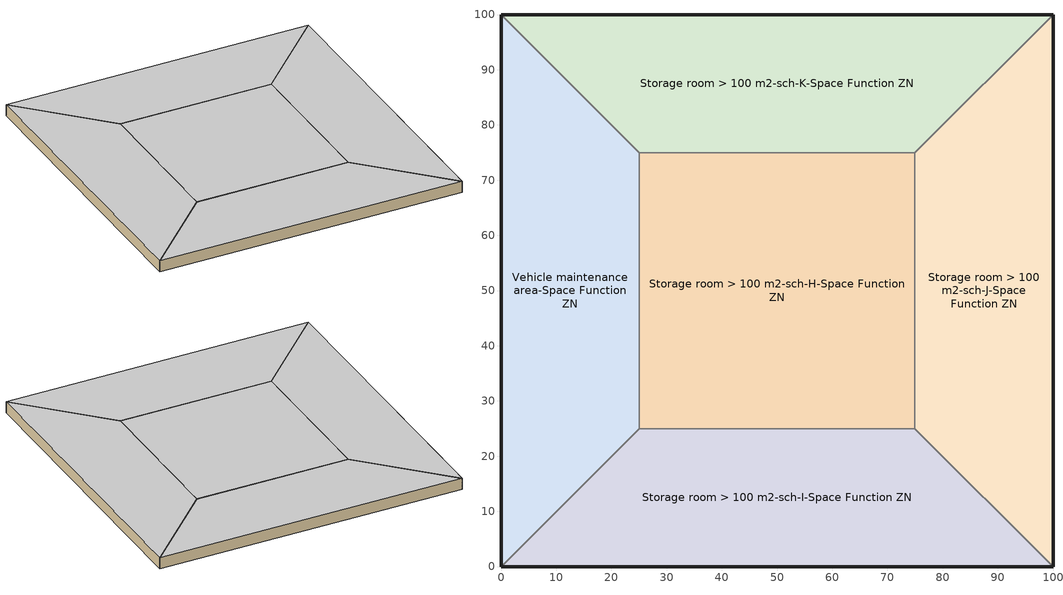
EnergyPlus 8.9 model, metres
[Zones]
Storage room > 100 m2-sch-H-Space Function ZN
 floor ground (BTAP-Grnd-Floor-Mass:U-0.757): 25,25 25,75 75,75 75,25 z0
 wall to Vehicle maintenance area-Space Function ZN (BTAP-Int-Wall): 25,75 25,25 z0:3.8
 wall to Storage room > 100 m2-sch-K-Space Function ZN (BTAP-Int-Wall): 75,75 25,75 z0:3.8
 wall to Storage room > 100 m2-sch-J-Space Function ZN (BTAP-Int-Wall): 75,25 75,75 z0:3.8
 wall to Storage room > 100 m2-sch-I-Space Function ZN (BTAP-Int-Wall): 25,25 75,25 z0:3.8
 ceiling ground (BTAP-Grnd-Roof-Mass:U-0.284): 75,25 75,75 25,75 25,25 z3.8
Storage room > 100 m2-sch-I-Space Function ZN
 floor ground (BTAP-Grnd-Floor-Mass:U-0.757): 100,0 0,0 25,25 75,25 z0
 wall ground (BTAP-Grnd-Wall-Mass:U-0.284): 0,0 100,0 z0:3.8
 wall to Vehicle maintenance area-Space Function ZN (BTAP-Int-Wall): 25,25 0,0 z0:3.8
 wall to Storage room > 100 m2-sch-J-Space Function ZN (BTAP-Int-Wall): 100,0 75,25 z0:3.8
 ceiling ground (BTAP-Grnd-Roof-Mass:U-0.284): 75,25 25,25 0,0 100,0 z3.8
Storage room > 100 m2-sch-J-Space Function ZN
 floor ground (BTAP-Grnd-Floor-Mass:U-0.757): 100,100 100,0 75,25 75,75 z0
 wall ground (BTAP-Grnd-Wall-Mass:U-0.284): 100,0 100,100 z0:3.8
 wall to Storage room > 100 m2-sch-K-Space Function ZN (BTAP-Int-Wall): 100,100 75,75 z0:3.8
 ceiling ground (BTAP-Grnd-Roof-Mass:U-0.284): 75,75 75,25 100,0 100,100 z3.8
Storage room > 100 m2-sch-K-Space Function ZN
 floor ground (BTAP-Grnd-Floor-Mass:U-0.757): 0,100 100,100 75,75 25,75 z0
 wall to Vehicle maintenance area-Space Function ZN (BTAP-Int-Wall): 0,100 25,75 z0:3.8
 wall ground (BTAP-Grnd-Wall-Mass:U-0.284): 100,100 0,100 z0:3.8
 ceiling ground (BTAP-Grnd-Roof-Mass:U-0.284): 25,75 75,75 100,100 0,100 z3.8
Vehicle maintenance area-Space Function ZN
 floor ground (BTAP-Grnd-Floor-Mass:U-0.757): 0,0 0,100 25,75 25,25 z0
 wall ground (BTAP-Grnd-Wall-Mass:U-0.284): 0,100 0,0 z0:3.8
 ceiling ground (BTAP-Grnd-Roof-Mass:U-0.284): 25,25 25,75 0,100 0,0 z3.8
[Building]
Building 1
[Site:Location]
Fort McMurray AP_AB_CAN: Latitude {deg}=56.653; Longitude {deg}=-111.223; Time Zone {hr}=-7; Elevation {m}=369.1
[Site:GroundTemperature:BuildingSurface]
19.527, 19.502, 19.536, 19.598, 20.002, 21.64, 22.225, 22.375, 21.449, 20.121, 19.802, 19.633
[Site:WaterMainsTemperature]
Calculation Method=Correlation; Annual Average Outdoor Air Temperature {C}=1.875; Maximum Difference In Monthly Average Outdoor Air Temperatures {deltaC}=34.4
[SizingPeriod:DesignDay] Day of Month=21; Dry-Bulb Temperature Range Modifier Type=DefaultMultipliers; Humidity Condition Type=Wetbulb; Barometric Pressure {Pa}=96969; Rain Indicator=No; Snow Indicator=No; Daylight Saving Time Indicator=No
Name | Month | Day Type | Maximum Dry-Bulb Temperature {C} | Daily Dry-Bulb Temperature Range {deltaC} | Wetbulb or DewPoint at Maximum Dry-Bulb {C} | Wind Speed {m/s} | Wind Direction {deg} | Solar Model Indicator | ASHRAE Clear Sky Optical Depth for Beam Irradiance (taub) | ASHRAE Clear Sky Optical Depth for Diffuse Irradiance (taud) | Sky Clearness
Fort McMurray AP Ann Clg .4% Condns DB=>MWB | 7 | SummerDesignDay | 28.9 | 12.4 | 17.8 | 3.7 | 250 | ASHRAETau | 0.377 | 2.403
Fort McMurray AP Ann Htg 99.6% Condns DB | 1 | WinterDesignDay | -36.2 | 0 | -36.2 | 1 | 90 | ASHRAEClearSky |  |  | 0
[Material] Thermal Absorptance=0.9; Solar Absorptance=0.7
Name | Roughness | Thickness {m} | Conductivity {W/m-K} | Density {kg/m3} | Specific Heat {J/kg-K} | Visible Absorptance
6 in. Normalweight Concrete Floor 1; 6 in. Normalweight Concrete Floor 2; 6 in. Normalweight Concrete Floor 3 | MediumRough | 0.1524 | 2.31 | 2322 | 832 | 0.7
G01 13mm gypsum board 1 | Smooth | 0.0127 | 0.16 | 800 | 1090 | 0.5
[Material:NoMass] Roughness=Smooth; Thermal Absorptance=0.9; Solar Absorptance=0.7; Visible Absorptance=0.8
Name | Thermal Resistance {m2-K/W}
Typical Carpet Pad 2 | 1.25503
Typical Carpet Pad 3; Typical Carpet Pad 4 | 3.45515
[Construction]
BTAP-Grnd-Floor-Mass:U-0.757: 6 in. Normalweight Concrete Floor 1, Typical Carpet Pad 2
BTAP-Grnd-Roof-Mass:U-0.284: 6 in. Normalweight Concrete Floor 3, Typical Carpet Pad 4
BTAP-Grnd-Wall-Mass:U-0.284: 6 in. Normalweight Concrete Floor 2, Typical Carpet Pad 3
BTAP-Int-Wall: G01 13mm gypsum board 1, G01 13mm gypsum board 1
[Zone]
Storage room > 100 m2-sch-H-Space Function ZN; Storage room > 100 m2-sch-I-Space Function ZN; Storage room > 100 m2-sch-J-Space Function ZN; Storage room > 100 m2-sch-K-Space Function ZN; Vehicle maintenance area-Space Function ZN
[ZoneControl:Thermostat] Control Object Type 1=ThermostatSetpoint:DualSetpoint
Name | Zone or ZoneList | Control Type Schedule | Control Name 1
Storage room > 100 m2-sch-H-Space Function ZN Thermostat | Storage room > 100 m2-sch-H-Space Function ZN | Storage room > 100 m2-sch-H-Space Function ZN Thermostat Schedule | Space Function Storage room > 100 m2-sch-H Thermostat 1
Storage room > 100 m2-sch-I-Space Function ZN Thermostat | Storage room > 100 m2-sch-I-Space Function ZN | Storage room > 100 m2-sch-I-Space Function ZN Thermostat Schedule | Space Function Storage room > 100 m2-sch-I Thermostat 1
Storage room > 100 m2-sch-J-Space Function ZN Thermostat | Storage room > 100 m2-sch-J-Space Function ZN | Storage room > 100 m2-sch-J-Space Function ZN Thermostat Schedule | Space Function Storage room > 100 m2-sch-J Thermostat 1
Storage room > 100 m2-sch-K-Space Function ZN Thermostat | Storage room > 100 m2-sch-K-Space Function ZN | Storage room > 100 m2-sch-K-Space Function ZN Thermostat Schedule | Space Function Storage room > 100 m2-sch-K Thermostat 1
Vehicle maintenance area-Space Function ZN Thermostat | Vehicle maintenance area-Space Function ZN | Vehicle maintenance area-Space Function ZN Thermostat Schedule | Space Function Vehicle maintenance area Thermostat 1
[ThermostatSetpoint:DualSetpoint]
Name | Heating Setpoint Temperature Schedule | Cooling Setpoint Temperature Schedule
Space Function Storage room > 100 m2-sch-H Thermostat 1 | NECB-H-Thermostat Setpoint-Heating | NECB-H-Thermostat Setpoint-Cooling
Space Function Storage room > 100 m2-sch-I Thermostat 1 | NECB-I-Thermostat Setpoint-Heating | NECB-I-Thermostat Setpoint-Cooling
Space Function Storage room > 100 m2-sch-J Thermostat 1 | NECB-J-Thermostat Setpoint-Heating | NECB-J-Thermostat Setpoint-Cooling
Space Function Storage room > 100 m2-sch-K Thermostat 1 | NECB-K-Thermostat Setpoint-Heating | NECB-K-Thermostat Setpoint-Cooling
Space Function Vehicle maintenance area Thermostat 1 | NECB-E-Thermostat Setpoint-Heating | NECB-E-Thermostat Setpoint-Cooling
[ZoneHVAC:IdealLoadsAirSystem]
Name | Design Specification Outdoor Air Object
Zone HVAC Ideal Loads Air System 1 | Space Function Storage room > 100 m2-sch-H Ventilation
Zone HVAC Ideal Loads Air System 2 | Space Function Storage room > 100 m2-sch-I Ventilation
Zone HVAC Ideal Loads Air System 3 | Space Function Storage room > 100 m2-sch-J Ventilation
Zone HVAC Ideal Loads Air System 4 | Space Function Storage room > 100 m2-sch-K Ventilation
Zone HVAC Ideal Loads Air System 5 | Space Function Vehicle maintenance area Ventilation
[DesignSpecification:OutdoorAir] Outdoor Air Method=Sum; Outdoor Air Flow per Person {m3/s-person}=0; Outdoor Air Flow per Zone {m3/s}=0; Outdoor Air Flow Air Changes per Hour {1/hr}=0
Name | Outdoor Air Flow per Zone Floor Area {m3/s-m2}
Space Function Storage room > 100 m2-sch-H Ventilation; Space Function Storage room > 100 m2-sch-I Ventilation; Space Function Storage room > 100 m2-sch-J Ventilation; Space Function Storage room > 100 m2-sch-K Ventilation | 0.0003556
Space Function Vehicle maintenance area Ventilation | 0.00762
[Zone equipment]
Storage room > 100 m2-sch-H-Space Function ZN: Zone HVAC Ideal Loads Air System 1
Storage room > 100 m2-sch-I-Space Function ZN: Zone HVAC Ideal Loads Air System 2
Storage room > 100 m2-sch-J-Space Function ZN: Zone HVAC Ideal Loads Air System 3
Storage room > 100 m2-sch-K-Space Function ZN: Zone HVAC Ideal Loads Air System 4
Vehicle maintenance area-Space Function ZN: Zone HVAC Ideal Loads Air System 5
[Sizing:Zone] Zone Cooling Design Supply Air Temperature Input Method=SupplyAirTemperature; Zone Cooling Design Supply Air Temperature {C}=14; Zone Cooling Design Supply Air Temperature Difference {deltaC}=11.11; Zone Heating Design Supply Air Temperature Input Method=SupplyAirTemperature; Zone Heating Design Supply Air Temperature {C}=40; Zone Heating Design Supply Air Temperature Difference {deltaC}=11.11; Zone Cooling Design Supply Air Humidity Ratio {kgWater/kgDryAir}=0.0085; Zone Heating Design Supply Air Humidity Ratio {kgWater/kgDryAir}=0.008; Cooling Design Air Flow Method=DesignDay; Cooling Design Air Flow Rate {m3/s}=0; Cooling Minimum Air Flow per Zone Floor Area {m3/s-m2}=0.000762; Cooling Minimum Air Flow {m3/s}=0; Cooling Minimum Air Flow Fraction=0; Heating Design Air Flow Method=DesignDay; Heating Design Air Flow Rate {m3/s}=0; Heating Maximum Air Flow per Zone Floor Area {m3/s-m2}=0.002032; Heating Maximum Air Flow {m3/s}=0.141576; Heating Maximum Air Flow Fraction=0.3; Account for Dedicated Outdoor Air System=No
Name | Design Specification Outdoor Air Object | Design Specification Zone Air Distribution Object
Storage room > 100 m2-sch-H-Space Function ZN | Space Function Storage room > 100 m2-sch-H Ventilation | Storage room > 100 m2-sch-H-Space Function ZN Design Spec Zone Air Dist
Storage room > 100 m2-sch-I-Space Function ZN | Space Function Storage room > 100 m2-sch-I Ventilation | Storage room > 100 m2-sch-I-Space Function ZN Design Spec Zone Air Dist
Storage room > 100 m2-sch-J-Space Function ZN | Space Function Storage room > 100 m2-sch-J Ventilation | Storage room > 100 m2-sch-J-Space Function ZN Design Spec Zone Air Dist
Storage room > 100 m2-sch-K-Space Function ZN | Space Function Storage room > 100 m2-sch-K Ventilation | Storage room > 100 m2-sch-K-Space Function ZN Design Spec Zone Air Dist
Vehicle maintenance area-Space Function ZN | Space Function Vehicle maintenance area Ventilation | Vehicle maintenance area-Space Function ZN Design Spec Zone Air Dist
[DesignSpecification:ZoneAirDistribution] Zone Air Distribution Effectiveness in Cooling Mode=1; Zone Air Distribution Effectiveness in Heating Mode=1
Storage room > 100 m2-sch-H-Space Function ZN Design Spec Zone Air Dist; Storage room > 100 m2-sch-I-Space Function ZN Design Spec Zone Air Dist; Storage room > 100 m2-sch-J-Space Function ZN Design Spec Zone Air Dist; Storage room > 100 m2-sch-K-Space Function ZN Design Spec Zone Air Dist; Vehicle maintenance area-Space Function ZN Design Spec Zone Air Dist
[Schedule:Compact]
Storage room > 100 m2-sch-H-Space Function ZN Thermostat Schedule; Storage room > 100 m2-sch-I-Space Function ZN Thermostat Schedule; Storage room > 100 m2-sch-J-Space Function ZN Thermostat Schedule; Storage room > 100 m2-sch-K-Space Function ZN Thermostat Schedule; Vehicle maintenance area-Space Function ZN Thermostat Schedule: Through: 12/31, For: AllDays, Until: 24:00, 4
[Schedule:Day:Interval]
NECB-H-Thermostat Setpoint-Heating Sun|Hol Day; NECB-H-Thermostat Setpoint-Heating Default|Wkdy Day; NECB-H-Thermostat Setpoint-Heating Sat Day; NECB-H-Thermostat Setpoint-Heating Default: No, 01:00, 22, 07:00, 18, 08:00, 20, 24:00, 22
NECB-H-Thermostat Setpoint-Cooling Sun|Hol Day; NECB-H-Thermostat Setpoint-Cooling Default|Wkdy Day; NECB-H-Thermostat Setpoint-Cooling Sat Day; NECB-H-Thermostat Setpoint-Cooling Default; NECB-J-Thermostat Setpoint-Cooling Sun|Hol Day; NECB-J-Thermostat Setpoint-Cooling Default|Wkdy Day; NECB-J-Thermostat Setpoint-Cooling Sat Day; NECB-J-Thermostat Setpoint-Cooling Default: No, 24:00, 24
NECB-I-Thermostat Setpoint-Heating Sun|Hol Day: No, 07:00, 18, 08:00, 20, 14:00, 22, 24:00, 18
NECB-I-Thermostat Setpoint-Heating Default|Wkdy Day; NECB-I-Thermostat Setpoint-Heating Default: No, 14:00, 18, 15:00, 20, 24:00, 22
NECB-I-Thermostat Setpoint-Heating Sat Day: No, 10:00, 18, 11:00, 20, 24:00, 22
NECB-I-Thermostat Setpoint-Cooling Sun|Hol Day: No, 07:00, 35, 14:00, 24, 24:00, 35
NECB-I-Thermostat Setpoint-Cooling Default|Wkdy Day; NECB-I-Thermostat Setpoint-Cooling Default: No, 14:00, 35, 24:00, 24
NECB-I-Thermostat Setpoint-Cooling Sat Day: No, 10:00, 35, 24:00, 24
NECB-J-Thermostat Setpoint-Heating Sun|Hol Day; NECB-J-Thermostat Setpoint-Heating Default|Wkdy Day; NECB-J-Thermostat Setpoint-Heating Sat Day; NECB-J-Thermostat Setpoint-Heating Default: No, 24:00, 22
NECB-K-Thermostat Setpoint-Heating Sun|Hol Day; NECB-K-Thermostat Setpoint-Heating Default|Wkdy Day; NECB-K-Thermostat Setpoint-Heating Sat Day; NECB-K-Thermostat Setpoint-Heating Default: No, 24:00, 5
NECB-K-Thermostat Setpoint-Cooling Sun|Hol Day; NECB-K-Thermostat Setpoint-Cooling Default|Wkdy Day; NECB-K-Thermostat Setpoint-Cooling Sat Day; NECB-K-Thermostat Setpoint-Cooling Default; NECB-E-Thermostat Setpoint-Cooling Sun|Hol Day: No, 24:00, 35
NECB-E-Thermostat Setpoint-Heating Sun|Hol Day: No, 24:00, 18
NECB-E-Thermostat Setpoint-Heating Default|Wkdy Day; NECB-E-Thermostat Setpoint-Heating Default: No, 07:00, 18, 08:00, 20, 19:00, 22, 24:00, 18
NECB-E-Thermostat Setpoint-Heating Sat Day: No, 08:00, 18, 09:00, 20, 17:00, 22, 24:00, 18
NECB-E-Thermostat Setpoint-Cooling Default|Wkdy Day; NECB-E-Thermostat Setpoint-Cooling Default: No, 07:00, 35, 19:00, 24, 24:00, 35
NECB-E-Thermostat Setpoint-Cooling Sat Day: No, 08:00, 35, 17:00, 24, 24:00, 35
[Schedule:Week:Daily]
NECB-H-Thermostat Setpoint-Heating Week Rule - Jan1-Dec31: NECB-H-Thermostat Setpoint-Heating Sun|Hol Day, NECB-H-Thermostat Setpoint-Heating Default|Wkdy Day, NECB-H-Thermostat Setpoint-Heating Default|Wkdy Day, NECB-H-Thermostat Setpoint-Heating Default|Wkdy Day, NECB-H-Thermostat Setpoint-Heating Default|Wkdy Day, NECB-H-Thermostat Setpoint-Heating Default|Wkdy Day, NECB-H-Thermostat Setpoint-Heating Sat Day, NECB-H-Thermostat Setpoint-Heating Default, NECB-H-Thermostat Setpoint-Heating Default, NECB-H-Thermostat Setpoint-Heating Default, NECB-H-Thermostat Setpoint-Heating Default, NECB-H-Thermostat Setpoint-Heating Default
NECB-H-Thermostat Setpoint-Cooling Week Rule - Jan1-Dec31: NECB-H-Thermostat Setpoint-Cooling Sun|Hol Day, NECB-H-Thermostat Setpoint-Cooling Default|Wkdy Day, NECB-H-Thermostat Setpoint-Cooling Default|Wkdy Day, NECB-H-Thermostat Setpoint-Cooling Default|Wkdy Day, NECB-H-Thermostat Setpoint-Cooling Default|Wkdy Day, NECB-H-Thermostat Setpoint-Cooling Default|Wkdy Day, NECB-H-Thermostat Setpoint-Cooling Sat Day, NECB-H-Thermostat Setpoint-Cooling Default, NECB-H-Thermostat Setpoint-Cooling Default, NECB-H-Thermostat Setpoint-Cooling Default, NECB-H-Thermostat Setpoint-Cooling Default, NECB-H-Thermostat Setpoint-Cooling Default
NECB-I-Thermostat Setpoint-Heating Week Rule - Jan1-Dec31: NECB-I-Thermostat Setpoint-Heating Sun|Hol Day, NECB-I-Thermostat Setpoint-Heating Default|Wkdy Day, NECB-I-Thermostat Setpoint-Heating Default|Wkdy Day, NECB-I-Thermostat Setpoint-Heating Default|Wkdy Day, NECB-I-Thermostat Setpoint-Heating Default|Wkdy Day, NECB-I-Thermostat Setpoint-Heating Default|Wkdy Day, NECB-I-Thermostat Setpoint-Heating Sat Day, NECB-I-Thermostat Setpoint-Heating Default, NECB-I-Thermostat Setpoint-Heating Default, NECB-I-Thermostat Setpoint-Heating Default, NECB-I-Thermostat Setpoint-Heating Default, NECB-I-Thermostat Setpoint-Heating Default
NECB-I-Thermostat Setpoint-Cooling Week Rule - Jan1-Dec31: NECB-I-Thermostat Setpoint-Cooling Sun|Hol Day, NECB-I-Thermostat Setpoint-Cooling Default|Wkdy Day, NECB-I-Thermostat Setpoint-Cooling Default|Wkdy Day, NECB-I-Thermostat Setpoint-Cooling Default|Wkdy Day, NECB-I-Thermostat Setpoint-Cooling Default|Wkdy Day, NECB-I-Thermostat Setpoint-Cooling Default|Wkdy Day, NECB-I-Thermostat Setpoint-Cooling Sat Day, NECB-I-Thermostat Setpoint-Cooling Default, NECB-I-Thermostat Setpoint-Cooling Default, NECB-I-Thermostat Setpoint-Cooling Default, NECB-I-Thermostat Setpoint-Cooling Default, NECB-I-Thermostat Setpoint-Cooling Default
NECB-J-Thermostat Setpoint-Heating Week Rule - Jan1-Dec31: NECB-J-Thermostat Setpoint-Heating Sun|Hol Day, NECB-J-Thermostat Setpoint-Heating Default|Wkdy Day, NECB-J-Thermostat Setpoint-Heating Default|Wkdy Day, NECB-J-Thermostat Setpoint-Heating Default|Wkdy Day, NECB-J-Thermostat Setpoint-Heating Default|Wkdy Day, NECB-J-Thermostat Setpoint-Heating Default|Wkdy Day, NECB-J-Thermostat Setpoint-Heating Sat Day, NECB-J-Thermostat Setpoint-Heating Default, NECB-J-Thermostat Setpoint-Heating Default, NECB-J-Thermostat Setpoint-Heating Default, NECB-J-Thermostat Setpoint-Heating Default, NECB-J-Thermostat Setpoint-Heating Default
NECB-J-Thermostat Setpoint-Cooling Week Rule - Jan1-Dec31: NECB-J-Thermostat Setpoint-Cooling Sun|Hol Day, NECB-J-Thermostat Setpoint-Cooling Default|Wkdy Day, NECB-J-Thermostat Setpoint-Cooling Default|Wkdy Day, NECB-J-Thermostat Setpoint-Cooling Default|Wkdy Day, NECB-J-Thermostat Setpoint-Cooling Default|Wkdy Day, NECB-J-Thermostat Setpoint-Cooling Default|Wkdy Day, NECB-J-Thermostat Setpoint-Cooling Sat Day, NECB-J-Thermostat Setpoint-Cooling Default, NECB-J-Thermostat Setpoint-Cooling Default, NECB-J-Thermostat Setpoint-Cooling Default, NECB-J-Thermostat Setpoint-Cooling Default, NECB-J-Thermostat Setpoint-Cooling Default
NECB-K-Thermostat Setpoint-Heating Week Rule - Jan1-Dec31: NECB-K-Thermostat Setpoint-Heating Sun|Hol Day, NECB-K-Thermostat Setpoint-Heating Default|Wkdy Day, NECB-K-Thermostat Setpoint-Heating Default|Wkdy Day, NECB-K-Thermostat Setpoint-Heating Default|Wkdy Day, NECB-K-Thermostat Setpoint-Heating Default|Wkdy Day, NECB-K-Thermostat Setpoint-Heating Default|Wkdy Day, NECB-K-Thermostat Setpoint-Heating Sat Day, NECB-K-Thermostat Setpoint-Heating Default, NECB-K-Thermostat Setpoint-Heating Default, NECB-K-Thermostat Setpoint-Heating Default, NECB-K-Thermostat Setpoint-Heating Default, NECB-K-Thermostat Setpoint-Heating Default
NECB-K-Thermostat Setpoint-Cooling Week Rule - Jan1-Dec31: NECB-K-Thermostat Setpoint-Cooling Sun|Hol Day, NECB-K-Thermostat Setpoint-Cooling Default|Wkdy Day, NECB-K-Thermostat Setpoint-Cooling Default|Wkdy Day, NECB-K-Thermostat Setpoint-Cooling Default|Wkdy Day, NECB-K-Thermostat Setpoint-Cooling Default|Wkdy Day, NECB-K-Thermostat Setpoint-Cooling Default|Wkdy Day, NECB-K-Thermostat Setpoint-Cooling Sat Day, NECB-K-Thermostat Setpoint-Cooling Default, NECB-K-Thermostat Setpoint-Cooling Default, NECB-K-Thermostat Setpoint-Cooling Default, NECB-K-Thermostat Setpoint-Cooling Default, NECB-K-Thermostat Setpoint-Cooling Default
NECB-E-Thermostat Setpoint-Heating Week Rule - Jan1-Dec31: NECB-E-Thermostat Setpoint-Heating Sun|Hol Day, NECB-E-Thermostat Setpoint-Heating Default|Wkdy Day, NECB-E-Thermostat Setpoint-Heating Default|Wkdy Day, NECB-E-Thermostat Setpoint-Heating Default|Wkdy Day, NECB-E-Thermostat Setpoint-Heating Default|Wkdy Day, NECB-E-Thermostat Setpoint-Heating Default|Wkdy Day, NECB-E-Thermostat Setpoint-Heating Sat Day, NECB-E-Thermostat Setpoint-Heating Default, NECB-E-Thermostat Setpoint-Heating Default, NECB-E-Thermostat Setpoint-Heating Default, NECB-E-Thermostat Setpoint-Heating Default, NECB-E-Thermostat Setpoint-Heating Default
NECB-E-Thermostat Setpoint-Cooling Week Rule - Jan1-Dec31: NECB-E-Thermostat Setpoint-Cooling Sun|Hol Day, NECB-E-Thermostat Setpoint-Cooling Default|Wkdy Day, NECB-E-Thermostat Setpoint-Cooling Default|Wkdy Day, NECB-E-Thermostat Setpoint-Cooling Default|Wkdy Day, NECB-E-Thermostat Setpoint-Cooling Default|Wkdy Day, NECB-E-Thermostat Setpoint-Cooling Default|Wkdy Day, NECB-E-Thermostat Setpoint-Cooling Sat Day, NECB-E-Thermostat Setpoint-Cooling Default, NECB-E-Thermostat Setpoint-Cooling Default, NECB-E-Thermostat Setpoint-Cooling Default, NECB-E-Thermostat Setpoint-Cooling Default, NECB-E-Thermostat Setpoint-Cooling Default
[Schedule:Year]
NECB-H-Thermostat Setpoint-Heating: NECB-H-Thermostat Setpoint-Heating Week Rule - Jan1-Dec31, 1, 1, 12, 31
NECB-H-Thermostat Setpoint-Cooling: NECB-H-Thermostat Setpoint-Cooling Week Rule - Jan1-Dec31, 1, 1, 12, 31
NECB-I-Thermostat Setpoint-Heating: NECB-I-Thermostat Setpoint-Heating Week Rule - Jan1-Dec31, 1, 1, 12, 31
NECB-I-Thermostat Setpoint-Cooling: NECB-I-Thermostat Setpoint-Cooling Week Rule - Jan1-Dec31, 1, 1, 12, 31
NECB-J-Thermostat Setpoint-Heating: NECB-J-Thermostat Setpoint-Heating Week Rule - Jan1-Dec31, 1, 1, 12, 31
NECB-J-Thermostat Setpoint-Cooling: NECB-J-Thermostat Setpoint-Cooling Week Rule - Jan1-Dec31, 1, 1, 12, 31
NECB-K-Thermostat Setpoint-Heating: NECB-K-Thermostat Setpoint-Heating Week Rule - Jan1-Dec31, 1, 1, 12, 31
NECB-K-Thermostat Setpoint-Cooling: NECB-K-Thermostat Setpoint-Cooling Week Rule - Jan1-Dec31, 1, 1, 12, 31
NECB-E-Thermostat Setpoint-Heating: NECB-E-Thermostat Setpoint-Heating Week Rule - Jan1-Dec31, 1, 1, 12, 31
NECB-E-Thermostat Setpoint-Cooling: NECB-E-Thermostat Setpoint-Cooling Week Rule - Jan1-Dec31, 1, 1, 12, 31
